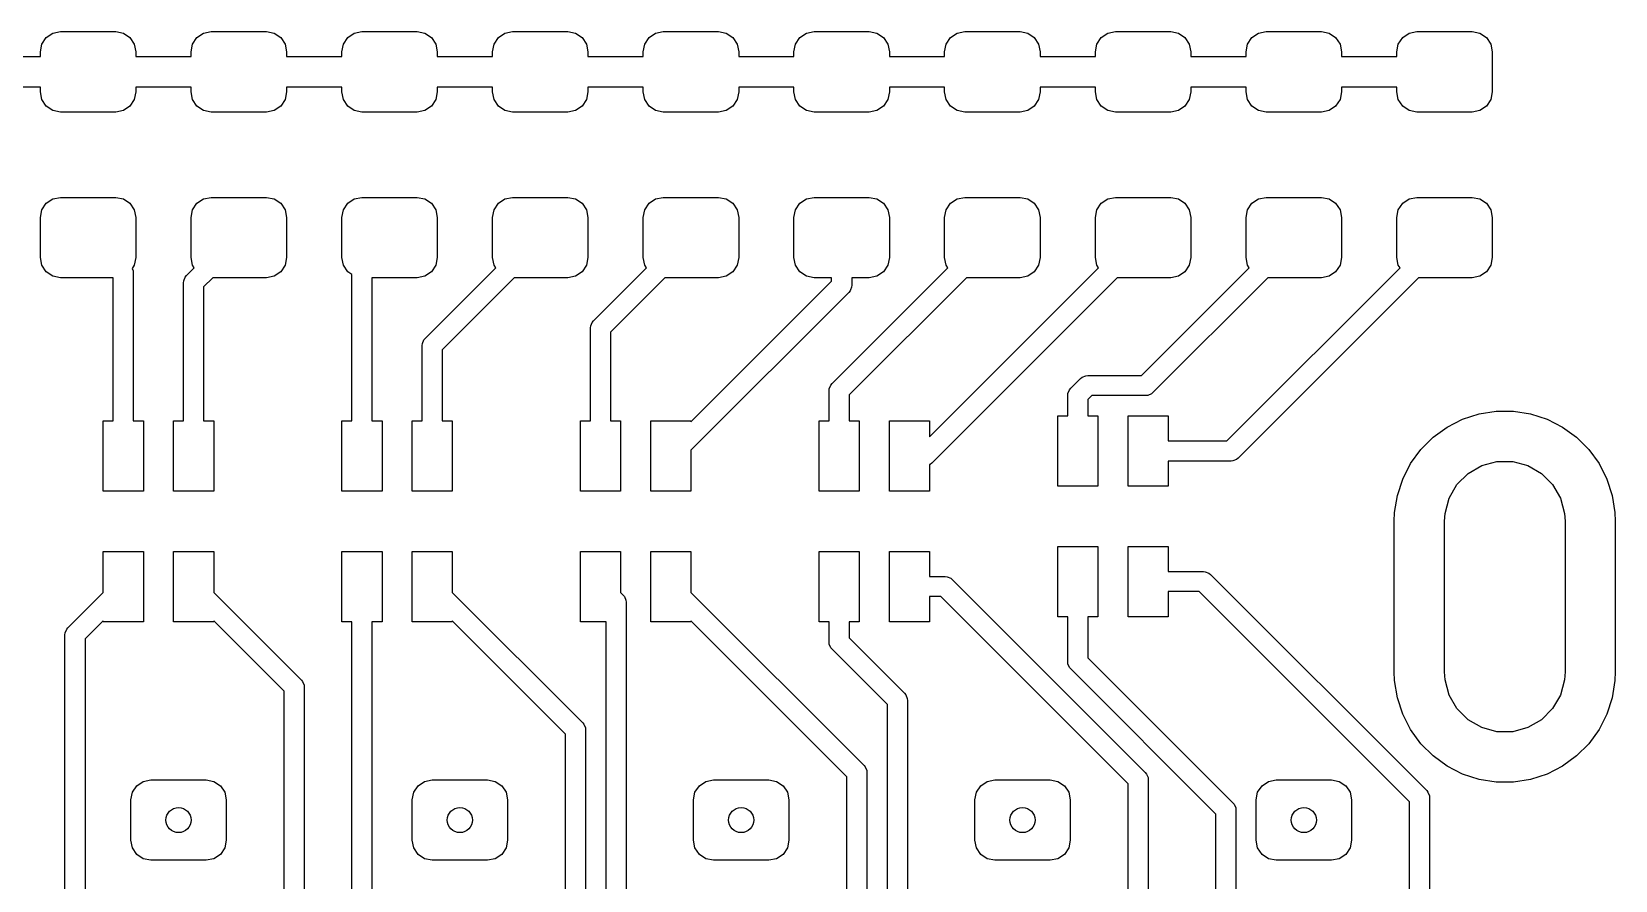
# Model space of a CAD drawing. Extents: x 0.05 to 3.89, y 0.04 to 4.21.
# Drawn here: x 1.915 to 2.535, y 0.44 to 0.773 of the extents above; entities that cross this region are included whole.
import ezdxf

# ---------------------------------------------------------------- set-up
doc = ezdxf.new("R2010")
doc.units = 0
doc.header["$MEASUREMENT"] = 0
doc.layers.add('BLACK', color=7, linetype='CONTINUOUS')

msp = doc.modelspace()

# ---------------------------------------------------------------- linework, layer by layer
at = {"layer": 'BLACK', "linetype": 'CONTINUOUS'}
for p, q in [((1.91891, 0.76778), (1.92061, 0.77033)), ((1.92061, 0.77033), (1.92317, 0.77204)), ((1.92317, 0.77204), (1.92618, 0.77264)), ((1.92618, 0.77264), (1.94783, 0.77264)), ((1.94783, 0.77264), (1.95085, 0.77204)), ((1.95085, 0.77204), (1.9534, 0.77033)), ((1.9534, 0.77033), (1.95511, 0.76778)), ((1.97796, 0.76778), (1.97967, 0.77033)), ((1.97967, 0.77033), (1.98222, 0.77204)), ((1.98222, 0.77204), (1.98524, 0.77264)), ((1.98524, 0.77264), (2.00689, 0.77264)), ((2.00689, 0.77264), (2.0099, 0.77204)), ((2.0099, 0.77204), (2.01246, 0.77033)), ((2.01246, 0.77033), (2.01416, 0.76778)), ((2.03702, 0.76778), (2.03872, 0.77033)), ((2.03872, 0.77033), (2.04128, 0.77204)), ((2.04128, 0.77204), (2.04429, 0.77264)), ((2.04429, 0.77264), (2.06594, 0.77264)), ((2.06594, 0.77264), (2.06896, 0.77204)), ((2.06896, 0.77204), (2.07151, 0.77033)), ((2.07151, 0.77033), (2.07322, 0.76778)), ((2.09607, 0.76778), (2.09778, 0.77033)), ((2.09778, 0.77033), (2.10033, 0.77204)), ((2.10033, 0.77204), (2.10335, 0.77264)), ((2.10335, 0.77264), (2.125, 0.77264)), ((2.125, 0.77264), (2.12801, 0.77204)), ((2.12801, 0.77204), (2.13057, 0.77033)), ((2.13057, 0.77033), (2.13227, 0.76778)), ((2.15513, 0.76778), (2.15683, 0.77033)), ((2.15683, 0.77033), (2.15939, 0.77204)), ((2.15939, 0.77204), (2.1624, 0.77264)), ((2.1624, 0.77264), (2.18406, 0.77264)), ((2.18406, 0.77264), (2.18707, 0.77204)), ((2.18707, 0.77204), (2.18962, 0.77033)), ((2.18962, 0.77033), (2.19133, 0.76778)), ((2.21418, 0.76778), (2.21589, 0.77033)), ((2.21589, 0.77033), (2.21844, 0.77204)), ((2.21844, 0.77204), (2.22146, 0.77264)), ((2.22146, 0.77264), (2.24311, 0.77264)), ((2.24311, 0.77264), (2.24612, 0.77204)), ((2.24612, 0.77204), (2.24868, 0.77033)), ((2.24868, 0.77033), (2.25038, 0.76778)), ((2.27324, 0.76778), (2.27494, 0.77033)), ((2.27494, 0.77033), (2.2775, 0.77204)), ((2.2775, 0.77204), (2.28051, 0.77264)), ((2.28051, 0.77264), (2.30217, 0.77264)), ((2.30217, 0.77264), (2.30518, 0.77204)), ((2.30518, 0.77204), (2.30773, 0.77033)), ((2.30773, 0.77033), (2.30944, 0.76778)), ((2.33229, 0.76778), (2.334, 0.77033)), ((2.334, 0.77033), (2.33655, 0.77204)), ((2.33655, 0.77204), (2.33957, 0.77264)), ((2.33957, 0.77264), (2.36122, 0.77264)), ((2.36122, 0.77264), (2.36423, 0.77204)), ((2.36423, 0.77204), (2.36679, 0.77033)), ((2.36679, 0.77033), (2.3685, 0.76778)), ((2.39135, 0.76778), (2.39305, 0.77033)), ((2.39305, 0.77033), (2.39561, 0.77204)), ((2.39561, 0.77204), (2.39862, 0.77264)), ((2.39862, 0.77264), (2.42028, 0.77264)), ((2.42028, 0.77264), (2.42329, 0.77204)), ((2.42329, 0.77204), (2.42584, 0.77033)), ((2.42584, 0.77033), (2.42755, 0.76778)), ((2.4504, 0.76778), (2.45211, 0.77033)), ((2.45211, 0.77033), (2.45466, 0.77204)), ((2.45466, 0.77204), (2.45768, 0.77264)), ((2.45768, 0.77264), (2.47933, 0.77264)), ((2.47933, 0.77264), (2.48234, 0.77204)), ((2.48234, 0.77204), (2.4849, 0.77033)), ((2.4849, 0.77033), (2.48661, 0.76778)), ((1.91831, 0.76476), (1.91891, 0.76778)), ((1.91831, 0.76289), (1.91831, 0.76476)), ((1.95511, 0.76778), (1.95571, 0.76476)), ((1.95571, 0.76476), (1.95571, 0.76289)), ((1.97736, 0.76476), (1.97796, 0.76778)), ((1.97736, 0.76289), (1.97736, 0.76476)), ((2.01416, 0.76778), (2.01476, 0.76476)), ((2.01476, 0.76476), (2.01476, 0.76289)), ((2.03642, 0.76476), (2.03702, 0.76778)), ((2.03642, 0.76289), (2.03642, 0.76476)), ((2.07322, 0.76778), (2.07382, 0.76476)), ((2.07382, 0.76476), (2.07382, 0.76289)), ((2.09547, 0.76476), (2.09607, 0.76778)), ((2.09547, 0.76289), (2.09547, 0.76476)), ((2.13227, 0.76778), (2.13287, 0.76476)), ((2.13287, 0.76476), (2.13287, 0.76289)), ((2.15453, 0.76476), (2.15513, 0.76778)), ((2.15453, 0.76289), (2.15453, 0.76476)), ((2.19133, 0.76778), (2.19193, 0.76476)), ((2.19193, 0.76476), (2.19193, 0.76289)), ((2.21358, 0.76476), (2.21418, 0.76778)), ((2.21358, 0.76289), (2.21358, 0.76476)), ((2.25038, 0.76778), (2.25098, 0.76476)), ((2.25098, 0.76476), (2.25098, 0.76289)), ((2.27264, 0.76476), (2.27324, 0.76778)), ((2.27264, 0.76289), (2.27264, 0.76476)), ((2.30944, 0.76778), (2.31004, 0.76476)), ((2.31004, 0.76476), (2.31004, 0.76289)), ((2.33169, 0.76476), (2.33229, 0.76778)), ((2.33169, 0.76289), (2.33169, 0.76476)), ((2.3685, 0.76778), (2.36909, 0.76476)), ((2.36909, 0.76476), (2.36909, 0.76289)), ((2.39075, 0.76476), (2.39135, 0.76778)), ((2.39075, 0.76289), (2.39075, 0.76476)), ((2.42755, 0.76778), (2.42815, 0.76476)), ((2.42815, 0.76476), (2.42815, 0.76289)), ((2.4498, 0.76476), (2.4504, 0.76778)), ((2.4498, 0.76289), (2.4498, 0.76476)), ((2.48661, 0.76778), (2.4872, 0.76476)), ((2.4872, 0.76476), (2.4872, 0.74902)), ((1.89665, 0.76289), (1.91831, 0.76289)), ((1.95571, 0.76289), (1.97736, 0.76289)), ((2.01476, 0.76289), (2.03642, 0.76289)), ((2.07382, 0.76289), (2.09547, 0.76289)), ((2.13287, 0.76289), (2.15453, 0.76289)), ((2.19193, 0.76289), (2.21358, 0.76289)), ((2.25098, 0.76289), (2.27264, 0.76289)), ((2.31004, 0.76289), (2.33169, 0.76289)), ((2.36909, 0.76289), (2.39075, 0.76289)), ((2.42815, 0.76289), (2.4498, 0.76289)), ((1.91831, 0.75089), (1.89665, 0.75089)), ((1.91831, 0.74902), (1.91831, 0.75089)), ((1.97736, 0.75089), (1.95571, 0.75089)), ((1.95571, 0.75089), (1.95571, 0.74902)), ((1.97736, 0.74902), (1.97736, 0.75089)), ((2.03642, 0.75089), (2.01476, 0.75089)), ((2.01476, 0.75089), (2.01476, 0.74902)), ((2.03642, 0.74902), (2.03642, 0.75089)), ((2.09547, 0.75089), (2.07382, 0.75089)), ((2.07382, 0.75089), (2.07382, 0.74902)), ((2.09547, 0.74902), (2.09547, 0.75089)), ((2.15453, 0.75089), (2.13287, 0.75089)), ((2.13287, 0.75089), (2.13287, 0.74902)), ((2.15453, 0.74902), (2.15453, 0.75089)), ((2.21358, 0.75089), (2.19193, 0.75089)), ((2.19193, 0.75089), (2.19193, 0.74902)), ((2.21358, 0.74902), (2.21358, 0.75089)), ((2.27264, 0.75089), (2.25098, 0.75089)), ((2.25098, 0.75089), (2.25098, 0.74902)), ((2.27264, 0.74902), (2.27264, 0.75089)), ((2.33169, 0.75089), (2.31004, 0.75089)), ((2.31004, 0.75089), (2.31004, 0.74902)), ((2.33169, 0.74902), (2.33169, 0.75089)), ((2.39075, 0.75089), (2.36909, 0.75089)), ((2.36909, 0.75089), (2.36909, 0.74902)), ((2.39075, 0.74902), (2.39075, 0.75089)), ((2.4498, 0.75089), (2.42815, 0.75089)), ((2.42815, 0.75089), (2.42815, 0.74902)), ((2.4498, 0.74902), (2.4498, 0.75089)), ((1.91891, 0.746), (1.91831, 0.74902)), ((1.92061, 0.74345), (1.91891, 0.746)), ((1.95511, 0.746), (1.9534, 0.74345)), ((1.95571, 0.74902), (1.95511, 0.746)), ((1.97796, 0.746), (1.97736, 0.74902)), ((1.97967, 0.74345), (1.97796, 0.746)), ((2.01416, 0.746), (2.01246, 0.74345)), ((2.01476, 0.74902), (2.01416, 0.746)), ((2.03702, 0.746), (2.03642, 0.74902)), ((2.03872, 0.74345), (2.03702, 0.746)), ((2.07322, 0.746), (2.07151, 0.74345)), ((2.07382, 0.74902), (2.07322, 0.746)), ((2.09607, 0.746), (2.09547, 0.74902)), ((2.09778, 0.74345), (2.09607, 0.746)), ((2.13227, 0.746), (2.13057, 0.74345)), ((2.13287, 0.74902), (2.13227, 0.746)), ((2.15513, 0.746), (2.15453, 0.74902)), ((2.15683, 0.74345), (2.15513, 0.746)), ((2.19133, 0.746), (2.18962, 0.74345)), ((2.19193, 0.74902), (2.19133, 0.746)), ((2.21418, 0.746), (2.21358, 0.74902)), ((2.21589, 0.74345), (2.21418, 0.746)), ((2.25038, 0.746), (2.24868, 0.74345)), ((2.25098, 0.74902), (2.25038, 0.746)), ((2.27324, 0.746), (2.27264, 0.74902)), ((2.27494, 0.74345), (2.27324, 0.746)), ((2.30944, 0.746), (2.30773, 0.74345)), ((2.31004, 0.74902), (2.30944, 0.746)), ((2.33229, 0.746), (2.33169, 0.74902)), ((2.334, 0.74345), (2.33229, 0.746)), ((2.3685, 0.746), (2.36679, 0.74345)), ((2.36909, 0.74902), (2.3685, 0.746)), ((2.39135, 0.746), (2.39075, 0.74902)), ((2.39305, 0.74345), (2.39135, 0.746)), ((2.42755, 0.746), (2.42584, 0.74345)), ((2.42815, 0.74902), (2.42755, 0.746)), ((2.4504, 0.746), (2.4498, 0.74902)), ((2.45211, 0.74345), (2.4504, 0.746)), ((2.48661, 0.746), (2.4849, 0.74345)), ((2.4872, 0.74902), (2.48661, 0.746)), ((1.92317, 0.74174), (1.92061, 0.74345)), ((1.92618, 0.74114), (1.92317, 0.74174)), ((1.94783, 0.74114), (1.92618, 0.74114)), ((1.95085, 0.74174), (1.94783, 0.74114)), ((1.9534, 0.74345), (1.95085, 0.74174)), ((1.98222, 0.74174), (1.97967, 0.74345)), ((1.98524, 0.74114), (1.98222, 0.74174)), ((2.00689, 0.74114), (1.98524, 0.74114)), ((2.0099, 0.74174), (2.00689, 0.74114)), ((2.01246, 0.74345), (2.0099, 0.74174)), ((2.04128, 0.74174), (2.03872, 0.74345)), ((2.04429, 0.74114), (2.04128, 0.74174)), ((2.06594, 0.74114), (2.04429, 0.74114)), ((2.06896, 0.74174), (2.06594, 0.74114)), ((2.07151, 0.74345), (2.06896, 0.74174)), ((2.10033, 0.74174), (2.09778, 0.74345)), ((2.10335, 0.74114), (2.10033, 0.74174)), ((2.125, 0.74114), (2.10335, 0.74114)), ((2.12801, 0.74174), (2.125, 0.74114)), ((2.13057, 0.74345), (2.12801, 0.74174)), ((2.15939, 0.74174), (2.15683, 0.74345)), ((2.1624, 0.74114), (2.15939, 0.74174)), ((2.18406, 0.74114), (2.1624, 0.74114)), ((2.18707, 0.74174), (2.18406, 0.74114)), ((2.18962, 0.74345), (2.18707, 0.74174)), ((2.21844, 0.74174), (2.21589, 0.74345)), ((2.22146, 0.74114), (2.21844, 0.74174)), ((2.24311, 0.74114), (2.22146, 0.74114)), ((2.24612, 0.74174), (2.24311, 0.74114)), ((2.24868, 0.74345), (2.24612, 0.74174)), ((2.2775, 0.74174), (2.27494, 0.74345)), ((2.28051, 0.74114), (2.2775, 0.74174)), ((2.30217, 0.74114), (2.28051, 0.74114)), ((2.30518, 0.74174), (2.30217, 0.74114)), ((2.30773, 0.74345), (2.30518, 0.74174)), ((2.33655, 0.74174), (2.334, 0.74345)), ((2.33957, 0.74114), (2.33655, 0.74174)), ((2.36122, 0.74114), (2.33957, 0.74114)), ((2.36423, 0.74174), (2.36122, 0.74114)), ((2.36679, 0.74345), (2.36423, 0.74174)), ((2.39561, 0.74174), (2.39305, 0.74345)), ((2.39862, 0.74114), (2.39561, 0.74174)), ((2.42028, 0.74114), (2.39862, 0.74114)), ((2.42329, 0.74174), (2.42028, 0.74114)), ((2.42584, 0.74345), (2.42329, 0.74174)), ((2.45466, 0.74174), (2.45211, 0.74345)), ((2.45768, 0.74114), (2.45466, 0.74174)), ((2.47933, 0.74114), (2.45768, 0.74114)), ((2.48234, 0.74174), (2.47933, 0.74114)), ((2.4849, 0.74345), (2.48234, 0.74174)), ((1.92317, 0.70708), (1.92618, 0.70768)), ((1.92618, 0.70768), (1.94783, 0.70768)), ((1.94783, 0.70768), (1.95085, 0.70708)), ((1.98222, 0.70708), (1.98524, 0.70768)), ((1.98524, 0.70768), (2.00689, 0.70768)), ((2.00689, 0.70768), (2.0099, 0.70708)), ((2.04128, 0.70708), (2.04429, 0.70768)), ((2.04429, 0.70768), (2.06594, 0.70768)), ((2.06594, 0.70768), (2.06896, 0.70708)), ((2.10033, 0.70708), (2.10335, 0.70768)), ((2.10335, 0.70768), (2.125, 0.70768)), ((2.125, 0.70768), (2.12801, 0.70708)), ((2.15939, 0.70708), (2.1624, 0.70768)), ((2.1624, 0.70768), (2.18406, 0.70768)), ((2.18406, 0.70768), (2.18707, 0.70708)), ((2.21844, 0.70708), (2.22146, 0.70768)), ((2.22146, 0.70768), (2.24311, 0.70768)), ((2.24311, 0.70768), (2.24612, 0.70708)), ((2.2775, 0.70708), (2.28051, 0.70768)), ((2.28051, 0.70768), (2.30217, 0.70768)), ((2.30217, 0.70768), (2.30518, 0.70708)), ((2.33655, 0.70708), (2.33957, 0.70768)), ((2.33957, 0.70768), (2.36122, 0.70768)), ((2.36122, 0.70768), (2.36423, 0.70708)), ((2.39561, 0.70708), (2.39862, 0.70768)), ((2.39862, 0.70768), (2.42028, 0.70768)), ((2.42028, 0.70768), (2.42329, 0.70708)), ((2.45466, 0.70708), (2.45768, 0.70768)), ((2.45768, 0.70768), (2.47933, 0.70768)), ((2.47933, 0.70768), (2.48234, 0.70708)), ((1.91831, 0.6998), (1.91891, 0.70282)), ((1.91891, 0.70282), (1.92061, 0.70537)), ((1.92061, 0.70537), (1.92317, 0.70708)), ((1.95085, 0.70708), (1.9534, 0.70537)), ((1.9534, 0.70537), (1.95511, 0.70282)), ((1.95511, 0.70282), (1.95571, 0.6998)), ((1.97736, 0.6998), (1.97796, 0.70282)), ((1.97796, 0.70282), (1.97967, 0.70537)), ((1.97967, 0.70537), (1.98222, 0.70708)), ((2.0099, 0.70708), (2.01246, 0.70537)), ((2.01246, 0.70537), (2.01416, 0.70282)), ((2.01416, 0.70282), (2.01476, 0.6998)), ((2.03642, 0.6998), (2.03702, 0.70282)), ((2.03702, 0.70282), (2.03872, 0.70537)), ((2.03872, 0.70537), (2.04128, 0.70708)), ((2.06896, 0.70708), (2.07151, 0.70537)), ((2.07151, 0.70537), (2.07322, 0.70282)), ((2.07322, 0.70282), (2.07382, 0.6998)), ((2.09547, 0.6998), (2.09607, 0.70282)), ((2.09607, 0.70282), (2.09778, 0.70537)), ((2.09778, 0.70537), (2.10033, 0.70708)), ((2.12801, 0.70708), (2.13057, 0.70537)), ((2.13057, 0.70537), (2.13227, 0.70282)), ((2.13227, 0.70282), (2.13287, 0.6998)), ((2.15453, 0.6998), (2.15513, 0.70282)), ((2.15513, 0.70282), (2.15683, 0.70537)), ((2.15683, 0.70537), (2.15939, 0.70708)), ((2.18707, 0.70708), (2.18962, 0.70537)), ((2.18962, 0.70537), (2.19133, 0.70282)), ((2.19133, 0.70282), (2.19193, 0.6998)), ((2.21358, 0.6998), (2.21418, 0.70282)), ((2.21418, 0.70282), (2.21589, 0.70537)), ((2.21589, 0.70537), (2.21844, 0.70708)), ((2.24612, 0.70708), (2.24868, 0.70537)), ((2.24868, 0.70537), (2.25038, 0.70282)), ((2.25038, 0.70282), (2.25098, 0.6998)), ((2.27264, 0.6998), (2.27324, 0.70282)), ((2.27324, 0.70282), (2.27494, 0.70537)), ((2.27494, 0.70537), (2.2775, 0.70708)), ((2.30518, 0.70708), (2.30773, 0.70537)), ((2.30773, 0.70537), (2.30944, 0.70282)), ((2.30944, 0.70282), (2.31004, 0.6998)), ((2.33169, 0.6998), (2.33229, 0.70282)), ((2.33229, 0.70282), (2.334, 0.70537)), ((2.334, 0.70537), (2.33655, 0.70708)), ((2.36423, 0.70708), (2.36679, 0.70537)), ((2.36679, 0.70537), (2.3685, 0.70282)), ((2.3685, 0.70282), (2.36909, 0.6998)), ((2.39075, 0.6998), (2.39135, 0.70282)), ((2.39135, 0.70282), (2.39305, 0.70537)), ((2.39305, 0.70537), (2.39561, 0.70708)), ((2.42329, 0.70708), (2.42584, 0.70537)), ((2.42584, 0.70537), (2.42755, 0.70282)), ((2.42755, 0.70282), (2.42815, 0.6998)), ((2.4498, 0.6998), (2.4504, 0.70282)), ((2.4504, 0.70282), (2.45211, 0.70537)), ((2.45211, 0.70537), (2.45466, 0.70708)), ((2.48234, 0.70708), (2.4849, 0.70537)), ((2.4849, 0.70537), (2.48661, 0.70282)), ((2.48661, 0.70282), (2.4872, 0.6998)), ((1.91831, 0.68406), (1.91831, 0.6998)), ((1.95571, 0.6998), (1.95571, 0.68406)), ((1.97736, 0.68406), (1.97736, 0.6998)), ((2.01476, 0.6998), (2.01476, 0.68406)), ((2.03642, 0.68406), (2.03642, 0.6998)), ((2.07382, 0.6998), (2.07382, 0.68406)), ((2.09547, 0.68406), (2.09547, 0.6998)), ((2.13287, 0.6998), (2.13287, 0.68406)), ((2.15453, 0.68406), (2.15453, 0.6998)), ((2.19193, 0.6998), (2.19193, 0.68406)), ((2.21358, 0.68406), (2.21358, 0.6998)), ((2.25098, 0.6998), (2.25098, 0.68406)), ((2.27264, 0.68406), (2.27264, 0.6998)), ((2.31004, 0.6998), (2.31004, 0.68406)), ((2.33169, 0.68406), (2.33169, 0.6998)), ((2.36909, 0.6998), (2.36909, 0.68406)), ((2.39075, 0.68406), (2.39075, 0.6998)), ((2.42815, 0.6998), (2.42815, 0.68406)), ((2.4498, 0.68406), (2.4498, 0.6998)), ((2.4872, 0.6998), (2.4872, 0.68406)), ((1.91891, 0.68104), (1.91831, 0.68406)), ((1.95571, 0.68406), (1.95511, 0.68104)), ((1.97796, 0.68104), (1.97736, 0.68406)), ((2.01476, 0.68406), (2.01416, 0.68104)), ((2.03702, 0.68104), (2.03642, 0.68406)), ((2.07382, 0.68406), (2.07322, 0.68104)), ((2.09607, 0.68104), (2.09547, 0.68406)), ((2.13287, 0.68406), (2.13227, 0.68104)), ((2.15513, 0.68104), (2.15453, 0.68406)), ((2.19193, 0.68406), (2.19133, 0.68104)), ((2.21418, 0.68104), (2.21358, 0.68406)), ((2.25098, 0.68406), (2.25038, 0.68104)), ((2.27324, 0.68104), (2.27264, 0.68406)), ((2.31004, 0.68406), (2.30944, 0.68104)), ((2.33229, 0.68104), (2.33169, 0.68406)), ((2.36909, 0.68406), (2.3685, 0.68104)), ((2.39135, 0.68104), (2.39075, 0.68406)), ((2.42815, 0.68406), (2.42755, 0.68104)), ((2.4504, 0.68104), (2.4498, 0.68406)), ((2.4872, 0.68406), (2.48661, 0.68104)), ((1.92061, 0.67849), (1.91891, 0.68104)), ((1.92317, 0.67678), (1.92061, 0.67849)), ((1.92618, 0.67618), (1.92317, 0.67678)), ((1.95511, 0.68104), (1.95428, 0.6798)), ((1.95428, 0.6798), (1.95465, 0.67892)), ((1.95465, 0.67892), (1.95472, 0.67815)), ((1.95472, 0.67815), (1.95472, 0.62008)), ((1.97449, 0.67498), (1.97507, 0.6764)), ((1.97507, 0.6764), (1.97556, 0.677)), ((1.97556, 0.677), (1.97862, 0.68005)), ((1.97862, 0.68005), (1.97796, 0.68104)), ((2.0099, 0.67678), (2.00689, 0.67618)), ((2.01246, 0.67849), (2.0099, 0.67678)), ((2.01416, 0.68104), (2.01246, 0.67849)), ((2.03872, 0.67849), (2.03702, 0.68104)), ((2.04035, 0.6774), (2.03872, 0.67849)), ((2.04035, 0.62008), (2.04035, 0.6774)), ((2.06896, 0.67678), (2.06594, 0.67618)), ((2.07151, 0.67849), (2.06896, 0.67678)), ((2.06907, 0.65239), (2.09673, 0.68005)), ((2.07322, 0.68104), (2.07151, 0.67849)), ((2.09673, 0.68005), (2.09607, 0.68104)), ((2.12801, 0.67678), (2.125, 0.67618)), ((2.13057, 0.67849), (2.12801, 0.67678)), ((2.13227, 0.68104), (2.13057, 0.67849)), ((2.13501, 0.65928), (2.15579, 0.68005)), ((2.15579, 0.68005), (2.15513, 0.68104)), ((2.18707, 0.67678), (2.18406, 0.67618)), ((2.18962, 0.67849), (2.18707, 0.67678)), ((2.19133, 0.68104), (2.18962, 0.67849)), ((2.21589, 0.67849), (2.21418, 0.68104)), ((2.21844, 0.67678), (2.21589, 0.67849)), ((2.22146, 0.67618), (2.21844, 0.67678)), ((2.22852, 0.63467), (2.2739, 0.68005)), ((2.24612, 0.67678), (2.24311, 0.67618)), ((2.24868, 0.67849), (2.24612, 0.67678)), ((2.25038, 0.68104), (2.24868, 0.67849)), ((2.26673, 0.61384), (2.33295, 0.68005)), ((2.2739, 0.68005), (2.27324, 0.68104)), ((2.30518, 0.67678), (2.30217, 0.67618)), ((2.30773, 0.67849), (2.30518, 0.67678)), ((2.30944, 0.68104), (2.30773, 0.67849)), ((2.33295, 0.68005), (2.33229, 0.68104)), ((2.34981, 0.63786), (2.39201, 0.68005)), ((2.36423, 0.67678), (2.36122, 0.67618)), ((2.36679, 0.67849), (2.36423, 0.67678)), ((2.3685, 0.68104), (2.36679, 0.67849)), ((2.38321, 0.6122), (2.45106, 0.68005)), ((2.39201, 0.68005), (2.39135, 0.68104)), ((2.42329, 0.67678), (2.42028, 0.67618)), ((2.42584, 0.67849), (2.42329, 0.67678)), ((2.42755, 0.68104), (2.42584, 0.67849)), ((2.45106, 0.68005), (2.4504, 0.68104)), ((2.48234, 0.67678), (2.47933, 0.67618)), ((2.4849, 0.67849), (2.48234, 0.67678)), ((2.48661, 0.68104), (2.4849, 0.67849)), ((1.94685, 0.67618), (1.92618, 0.67618)), ((1.94685, 0.62008), (1.94685, 0.67618)), ((1.97441, 0.67421), (1.97449, 0.67498)), ((1.97441, 0.62008), (1.97441, 0.67421)), ((1.98588, 0.67618), (1.98228, 0.67258)), ((1.98228, 0.67258), (1.98228, 0.62008)), ((2.00689, 0.67618), (1.98588, 0.67618)), ((2.06594, 0.67618), (2.04823, 0.67618)), ((2.04823, 0.67618), (2.04823, 0.62008)), ((2.10399, 0.67618), (2.07579, 0.64798)), ((2.125, 0.67618), (2.10399, 0.67618)), ((2.16305, 0.67618), (2.14173, 0.65487)), ((2.18406, 0.67618), (2.16305, 0.67618)), ((2.17323, 0.61974), (2.22835, 0.67486)), ((2.23507, 0.67044), (2.17323, 0.60861)), ((2.22835, 0.67618), (2.22146, 0.67618)), ((2.22835, 0.67486), (2.22835, 0.67618)), ((2.23556, 0.67104), (2.23507, 0.67044)), ((2.28116, 0.67618), (2.23524, 0.63026)), ((2.23574, 0.67149), (2.23556, 0.67104)), ((2.23614, 0.67246), (2.23574, 0.67149)), ((2.23622, 0.67323), (2.23614, 0.67246)), ((2.24311, 0.67618), (2.23622, 0.67618)), ((2.23622, 0.67618), (2.23622, 0.67323)), ((2.34021, 0.67618), (2.26755, 0.60352)), ((2.30217, 0.67618), (2.28116, 0.67618)), ((2.36122, 0.67618), (2.34021, 0.67618)), ((2.39927, 0.67618), (2.35422, 0.63114)), ((2.45832, 0.67618), (2.38763, 0.60548)), ((2.42028, 0.67618), (2.39927, 0.67618)), ((2.47933, 0.67618), (2.45832, 0.67618)), ((2.13393, 0.65726), (2.13452, 0.65868)), ((2.13452, 0.65868), (2.13501, 0.65928)), ((2.06799, 0.65037), (2.06858, 0.65179)), ((2.06858, 0.65179), (2.06907, 0.65239)), ((2.13386, 0.6565), (2.13393, 0.65726)), ((2.13386, 0.62008), (2.13386, 0.6565)), ((2.14173, 0.65487), (2.14173, 0.62008)), ((2.06791, 0.64961), (2.06799, 0.65037)), ((2.06791, 0.62008), (2.06791, 0.64961)), ((2.07579, 0.64798), (2.07579, 0.62008)), ((2.22744, 0.63266), (2.22803, 0.63408)), ((2.22803, 0.63408), (2.22852, 0.63467)), ((2.32202, 0.63283), (2.32589, 0.63671)), ((2.32589, 0.63671), (2.32649, 0.63719)), ((2.32649, 0.63719), (2.32791, 0.63778)), ((2.32791, 0.63778), (2.32868, 0.63786)), ((2.32868, 0.63786), (2.34981, 0.63786)), ((2.22736, 0.63189), (2.22744, 0.63266)), ((2.22736, 0.62008), (2.22736, 0.63189)), ((2.23524, 0.63026), (2.23524, 0.62008)), ((2.32087, 0.63005), (2.32094, 0.63082)), ((2.32087, 0.62205), (2.32087, 0.63005)), ((2.32094, 0.63082), (2.32153, 0.63223)), ((2.32153, 0.63223), (2.32202, 0.63283)), ((2.33031, 0.62998), (2.32874, 0.62842)), ((2.32874, 0.62842), (2.32874, 0.62205)), ((2.35144, 0.62998), (2.33031, 0.62998)), ((2.35221, 0.63006), (2.35144, 0.62998)), ((2.35363, 0.63065), (2.35221, 0.63006)), ((2.35422, 0.63114), (2.35363, 0.63065)), ((2.31693, 0.59449), (2.31693, 0.62205)), ((2.31693, 0.62205), (2.32087, 0.62205)), ((2.32874, 0.62205), (2.33268, 0.62205)), ((2.33268, 0.62205), (2.33268, 0.59449)), ((2.34449, 0.59449), (2.34449, 0.62205)), ((2.34449, 0.62205), (2.36024, 0.62205)), ((2.36024, 0.62205), (2.36024, 0.6122)), ((2.4695, 0.61763), (2.47555, 0.62072)), ((2.47555, 0.62072), (2.48202, 0.62282)), ((2.48202, 0.62282), (2.48873, 0.62388)), ((2.48873, 0.62388), (2.49552, 0.62388)), ((2.49552, 0.62388), (2.50224, 0.62282)), ((2.50224, 0.62282), (2.5087, 0.62072)), ((2.5087, 0.62072), (2.51475, 0.61763)), ((1.94291, 0.59252), (1.94291, 0.62008)), ((1.94291, 0.62008), (1.94685, 0.62008)), ((1.95472, 0.62008), (1.95866, 0.62008)), ((1.95866, 0.62008), (1.95866, 0.59252)), ((1.97047, 0.59252), (1.97047, 0.62008)), ((1.97047, 0.62008), (1.97441, 0.62008)), ((1.98228, 0.62008), (1.98622, 0.62008)), ((1.98622, 0.62008), (1.98622, 0.59252)), ((2.03642, 0.59252), (2.03642, 0.62008)), ((2.03642, 0.62008), (2.04035, 0.62008)), ((2.04823, 0.62008), (2.05217, 0.62008)), ((2.05217, 0.62008), (2.05217, 0.59252)), ((2.06398, 0.59252), (2.06398, 0.62008)), ((2.06398, 0.62008), (2.06791, 0.62008)), ((2.07579, 0.62008), (2.07972, 0.62008)), ((2.07972, 0.62008), (2.07972, 0.59252)), ((2.12992, 0.59252), (2.12992, 0.62008)), ((2.12992, 0.62008), (2.13386, 0.62008)), ((2.14173, 0.62008), (2.14567, 0.62008)), ((2.14567, 0.62008), (2.14567, 0.59252)), ((2.15748, 0.59252), (2.15748, 0.62008)), ((2.15748, 0.62008), (2.17323, 0.62008)), ((2.17323, 0.62008), (2.17323, 0.61974)), ((2.22343, 0.59252), (2.22343, 0.62008)), ((2.22343, 0.62008), (2.22736, 0.62008)), ((2.23524, 0.62008), (2.23917, 0.62008)), ((2.23917, 0.62008), (2.23917, 0.59252)), ((2.25098, 0.59252), (2.25098, 0.62008)), ((2.25098, 0.62008), (2.26673, 0.62008)), ((2.26673, 0.62008), (2.26673, 0.61384)), ((2.464, 0.61364), (2.4695, 0.61763)), ((2.51475, 0.61763), (2.52025, 0.61364)), ((2.17323, 0.60861), (2.17323, 0.59252)), ((2.36024, 0.6122), (2.38321, 0.6122)), ((2.4552, 0.60334), (2.45919, 0.60883)), ((2.45919, 0.60883), (2.464, 0.61364)), ((2.52025, 0.61364), (2.52506, 0.60883)), ((2.52506, 0.60883), (2.52905, 0.60334)), ((2.26695, 0.60303), (2.26673, 0.60294)), ((2.26673, 0.60294), (2.26673, 0.59252)), ((2.26755, 0.60352), (2.26695, 0.60303)), ((2.38484, 0.60433), (2.36024, 0.60433)), ((2.36024, 0.60433), (2.36024, 0.59449)), ((2.38561, 0.60441), (2.38484, 0.60433)), ((2.38703, 0.60499), (2.38561, 0.60441)), ((2.38763, 0.60548), (2.38703, 0.60499)), ((2.45212, 0.59728), (2.4552, 0.60334)), ((2.47775, 0.59945), (2.48309, 0.60253)), ((2.48309, 0.60253), (2.48904, 0.60413)), ((2.48904, 0.60413), (2.49521, 0.60413)), ((2.49521, 0.60413), (2.50117, 0.60253)), ((2.50117, 0.60253), (2.50651, 0.59945)), ((2.52905, 0.60334), (2.53214, 0.59728)), ((2.45002, 0.59082), (2.45212, 0.59728)), ((2.47339, 0.59509), (2.47775, 0.59945)), ((2.50651, 0.59945), (2.51087, 0.59509)), ((2.53214, 0.59728), (2.53424, 0.59082)), ((1.95866, 0.59252), (1.94291, 0.59252)), ((1.98622, 0.59252), (1.97047, 0.59252)), ((2.05217, 0.59252), (2.03642, 0.59252)), ((2.07972, 0.59252), (2.06398, 0.59252)), ((2.14567, 0.59252), (2.12992, 0.59252)), ((2.17323, 0.59252), (2.15748, 0.59252)), ((2.23917, 0.59252), (2.22343, 0.59252)), ((2.26673, 0.59252), (2.25098, 0.59252)), ((2.33268, 0.59449), (2.31693, 0.59449)), ((2.36024, 0.59449), (2.34449, 0.59449)), ((2.44895, 0.58411), (2.45002, 0.59082)), ((2.46871, 0.58379), (2.4703, 0.58975)), ((2.4703, 0.58975), (2.47339, 0.59509)), ((2.51087, 0.59509), (2.51395, 0.58975)), ((2.51395, 0.58975), (2.51555, 0.58379)), ((2.53424, 0.59082), (2.5353, 0.58411)), ((2.44882, 0.58071), (2.44895, 0.58411)), ((2.4685, 0.58071), (2.46871, 0.58379)), ((2.51555, 0.58379), (2.51575, 0.58071)), ((2.5353, 0.58411), (2.53543, 0.58071)), ((2.44882, 0.52165), (2.44882, 0.58071)), ((2.4685, 0.52165), (2.4685, 0.58071)), ((2.51575, 0.58071), (2.51575, 0.52165)), ((2.53543, 0.58071), (2.53543, 0.52165)), ((1.94291, 0.55281), (1.94291, 0.5689)), ((1.94291, 0.5689), (1.95866, 0.5689)), ((1.95866, 0.5689), (1.95866, 0.54134)), ((1.97047, 0.54134), (1.97047, 0.5689)), ((1.97047, 0.5689), (1.98622, 0.5689)), ((1.98622, 0.5689), (1.98622, 0.55281)), ((2.03642, 0.54134), (2.03642, 0.5689)), ((2.03642, 0.5689), (2.05217, 0.5689)), ((2.05217, 0.5689), (2.05217, 0.54134)), ((2.06398, 0.54134), (2.06398, 0.5689)), ((2.06398, 0.5689), (2.07972, 0.5689)), ((2.07972, 0.5689), (2.07972, 0.55281)), ((2.12992, 0.54134), (2.12992, 0.5689)), ((2.12992, 0.5689), (2.14567, 0.5689)), ((2.14567, 0.5689), (2.14567, 0.55281)), ((2.15748, 0.54134), (2.15748, 0.5689)), ((2.15748, 0.5689), (2.17323, 0.5689)), ((2.17323, 0.5689), (2.17323, 0.55281)), ((2.22343, 0.54134), (2.22343, 0.5689)), ((2.22343, 0.5689), (2.23917, 0.5689)), ((2.23917, 0.5689), (2.23917, 0.54134)), ((2.25098, 0.54134), (2.25098, 0.5689)), ((2.25098, 0.5689), (2.26673, 0.5689)), ((2.26673, 0.5689), (2.26673, 0.55906)), ((2.31693, 0.54331), (2.31693, 0.57087)), ((2.31693, 0.57087), (2.33268, 0.57087)), ((2.33268, 0.57087), (2.33268, 0.54331)), ((2.34449, 0.54331), (2.34449, 0.57087)), ((2.34449, 0.57087), (2.36024, 0.57087)), ((2.36024, 0.57087), (2.36024, 0.56102)), ((2.26673, 0.55906), (2.27283, 0.55906)), ((2.27283, 0.55906), (2.27359, 0.55898)), ((2.27359, 0.55898), (2.27501, 0.55839)), ((2.36024, 0.56102), (2.37402, 0.56102)), ((2.37402, 0.56102), (2.37478, 0.56095)), ((2.37478, 0.56095), (2.3762, 0.56036)), ((2.3762, 0.56036), (2.3768, 0.55987)), ((2.3768, 0.55987), (2.46151, 0.47516)), ((1.92911, 0.539), (1.94291, 0.55281)), ((1.98622, 0.55281), (2.02056, 0.51847)), ((2.07972, 0.55281), (2.1308, 0.50174)), ((2.14567, 0.55281), (2.14667, 0.55181)), ((2.17323, 0.55281), (2.24104, 0.485)), ((2.27501, 0.55839), (2.27561, 0.5579)), ((2.27561, 0.5579), (2.35127, 0.48224)), ((2.37238, 0.55315), (2.36024, 0.55315)), ((2.36024, 0.55315), (2.36024, 0.54331)), ((2.45479, 0.47075), (2.37238, 0.55315)), ((2.14667, 0.55181), (2.14716, 0.55121)), ((2.14716, 0.55121), (2.14716, 0.55121)), ((2.14716, 0.55121), (2.14775, 0.54979)), ((2.14775, 0.54979), (2.14783, 0.54902)), ((2.14783, 0.54902), (2.14783, 0.3538)), ((2.2712, 0.55118), (2.26673, 0.55118)), ((2.26673, 0.55118), (2.26673, 0.54134)), ((2.34455, 0.47783), (2.2712, 0.55118)), ((1.94291, 0.54168), (1.93583, 0.53459)), ((1.94291, 0.54134), (1.94291, 0.54168)), ((1.95866, 0.54134), (1.94291, 0.54134)), ((1.98622, 0.54134), (1.97047, 0.54134)), ((2.01384, 0.51405), (1.98622, 0.54168)), ((1.98622, 0.54168), (1.98622, 0.54134)), ((2.04035, 0.54134), (2.03642, 0.54134)), ((2.04035, 0.34154), (2.04035, 0.54134)), ((2.05217, 0.54134), (2.04823, 0.54134)), ((2.04823, 0.54134), (2.04823, 0.34317)), ((2.07972, 0.54134), (2.06398, 0.54134)), ((2.12408, 0.49732), (2.07972, 0.54168)), ((2.07972, 0.54168), (2.07972, 0.54134)), ((2.13995, 0.54134), (2.12992, 0.54134)), ((2.13995, 0.35217), (2.13995, 0.54134)), ((2.17323, 0.54134), (2.15748, 0.54134)), ((2.23431, 0.48059), (2.17323, 0.54168)), ((2.17323, 0.54168), (2.17323, 0.54134)), ((2.22736, 0.54134), (2.22343, 0.54134)), ((2.22736, 0.53334), (2.22736, 0.54134)), ((2.23917, 0.54134), (2.23524, 0.54134)), ((2.23524, 0.54134), (2.23524, 0.53497)), ((2.26673, 0.54134), (2.25098, 0.54134)), ((2.32087, 0.54331), (2.31693, 0.54331)), ((2.32087, 0.52559), (2.32087, 0.54331)), ((2.33268, 0.54331), (2.32874, 0.54331)), ((2.32874, 0.54331), (2.32874, 0.52722)), ((2.36024, 0.54331), (2.34449, 0.54331)), ((1.92795, 0.53622), (1.92803, 0.53699)), ((1.92795, 0.3437), (1.92795, 0.53622)), ((1.92803, 0.53699), (1.92862, 0.53841)), ((1.92862, 0.53841), (1.92911, 0.539)), ((1.93583, 0.53459), (1.93583, 0.34533)), ((2.23524, 0.53497), (2.25691, 0.5133)), ((2.22744, 0.53257), (2.22736, 0.53334)), ((2.22803, 0.53115), (2.22744, 0.53257)), ((2.22852, 0.53055), (2.22803, 0.53115)), ((2.25019, 0.50888), (2.22852, 0.53055)), ((2.32094, 0.52482), (2.32087, 0.52559)), ((2.32153, 0.5234), (2.32094, 0.52482)), ((2.32202, 0.52281), (2.32153, 0.5234)), ((2.37887, 0.46595), (2.32202, 0.52281)), ((2.32874, 0.52722), (2.38559, 0.47037)), ((2.44895, 0.51826), (2.44882, 0.52165)), ((2.46871, 0.51857), (2.4685, 0.52165)), ((2.51575, 0.52165), (2.51555, 0.51857)), ((2.53543, 0.52165), (2.5353, 0.51826)), ((2.02056, 0.51847), (2.02105, 0.51787)), ((2.02105, 0.51787), (2.02105, 0.51787)), ((2.02105, 0.51787), (2.02164, 0.51645)), ((2.02164, 0.51645), (2.02172, 0.51569)), ((2.02172, 0.51569), (2.02172, 0.27369)), ((2.45002, 0.51154), (2.44895, 0.51826)), ((2.4703, 0.51261), (2.46871, 0.51857)), ((2.51555, 0.51857), (2.51395, 0.51261)), ((2.5353, 0.51826), (2.53424, 0.51154)), ((2.01384, 0.27532), (2.01384, 0.51405)), ((2.25019, 0.35217), (2.25019, 0.50888)), ((2.25691, 0.5133), (2.2574, 0.5127)), ((2.2574, 0.5127), (2.25799, 0.51128)), ((2.25799, 0.51128), (2.25806, 0.51051)), ((2.25806, 0.51051), (2.25806, 0.3538)), ((2.45212, 0.50508), (2.45002, 0.51154)), ((2.47339, 0.50727), (2.4703, 0.51261)), ((2.51395, 0.51261), (2.51087, 0.50727)), ((2.53424, 0.51154), (2.53214, 0.50508)), ((2.4552, 0.49903), (2.45212, 0.50508)), ((2.47775, 0.50291), (2.47339, 0.50727)), ((2.48309, 0.49983), (2.47775, 0.50291)), ((2.50651, 0.50291), (2.50117, 0.49983)), ((2.51087, 0.50727), (2.50651, 0.50291)), ((2.53214, 0.50508), (2.52905, 0.49903)), ((2.12408, 0.27532), (2.12408, 0.49732)), ((2.1308, 0.50174), (2.13129, 0.50114)), ((2.13129, 0.50114), (2.13188, 0.49972)), ((2.13188, 0.49972), (2.13195, 0.49895)), ((2.13195, 0.49895), (2.13195, 0.27369)), ((2.45919, 0.49353), (2.4552, 0.49903)), ((2.48904, 0.49823), (2.48309, 0.49983)), ((2.49521, 0.49823), (2.48904, 0.49823)), ((2.50117, 0.49983), (2.49521, 0.49823)), ((2.52905, 0.49903), (2.52506, 0.49353)), ((2.464, 0.48872), (2.45919, 0.49353)), ((2.52506, 0.49353), (2.52025, 0.48872)), ((2.24104, 0.485), (2.24153, 0.48441)), ((2.24153, 0.48441), (2.24211, 0.48299)), ((2.4695, 0.48473), (2.464, 0.48872)), ((2.47555, 0.48164), (2.4695, 0.48473)), ((2.51475, 0.48473), (2.5087, 0.48164)), ((2.52025, 0.48872), (2.51475, 0.48473)), ((1.95605, 0.47702), (1.9586, 0.47873)), ((1.9586, 0.47873), (1.96161, 0.47933)), ((1.96161, 0.47933), (1.98327, 0.47933)), ((1.98327, 0.47933), (1.98628, 0.47873)), ((1.98628, 0.47873), (1.98884, 0.47702)), ((2.06628, 0.47702), (2.06884, 0.47873)), ((2.06884, 0.47873), (2.07185, 0.47933)), ((2.07185, 0.47933), (2.0935, 0.47933)), ((2.0935, 0.47933), (2.09652, 0.47873)), ((2.09652, 0.47873), (2.09907, 0.47702)), ((2.17652, 0.47702), (2.17907, 0.47873)), ((2.17907, 0.47873), (2.18209, 0.47933)), ((2.18209, 0.47933), (2.20374, 0.47933)), ((2.20374, 0.47933), (2.20675, 0.47873)), ((2.20675, 0.47873), (2.20931, 0.47702)), ((2.23431, 0.27532), (2.23431, 0.48059)), ((2.24211, 0.48299), (2.24219, 0.48222)), ((2.24219, 0.48222), (2.24219, 0.27369)), ((2.28676, 0.47702), (2.28931, 0.47873)), ((2.28931, 0.47873), (2.29232, 0.47933)), ((2.29232, 0.47933), (2.31398, 0.47933)), ((2.31398, 0.47933), (2.31699, 0.47873)), ((2.31699, 0.47873), (2.31954, 0.47702)), ((2.34455, 0.27532), (2.34455, 0.47783)), ((2.35127, 0.48224), (2.35176, 0.48164)), ((2.35176, 0.48164), (2.35235, 0.48022)), ((2.35235, 0.48022), (2.35243, 0.47946)), ((2.35243, 0.47946), (2.35243, 0.27369)), ((2.39699, 0.47702), (2.39955, 0.47873)), ((2.39955, 0.47873), (2.40256, 0.47933)), ((2.40256, 0.47933), (2.42421, 0.47933)), ((2.42421, 0.47933), (2.42723, 0.47873)), ((2.42723, 0.47873), (2.42978, 0.47702)), ((2.48202, 0.47954), (2.47555, 0.48164)), ((2.48873, 0.47848), (2.48202, 0.47954)), ((2.49552, 0.47848), (2.48873, 0.47848)), ((2.50224, 0.47954), (2.49552, 0.47848)), ((2.5087, 0.48164), (2.50224, 0.47954)), ((1.95374, 0.47146), (1.95434, 0.47447)), ((1.95434, 0.47447), (1.95605, 0.47702)), ((1.98884, 0.47702), (1.99054, 0.47447)), ((1.99054, 0.47447), (1.99114, 0.47146)), ((2.06398, 0.47146), (2.06458, 0.47447)), ((2.06458, 0.47447), (2.06628, 0.47702)), ((2.09907, 0.47702), (2.10078, 0.47447)), ((2.10078, 0.47447), (2.10138, 0.47146)), ((2.17421, 0.47146), (2.17481, 0.47447)), ((2.17481, 0.47447), (2.17652, 0.47702)), ((2.20931, 0.47702), (2.21101, 0.47447)), ((2.21101, 0.47447), (2.21161, 0.47146)), ((2.28445, 0.47146), (2.28505, 0.47447)), ((2.28505, 0.47447), (2.28676, 0.47702)), ((2.31954, 0.47702), (2.32125, 0.47447)), ((2.32125, 0.47447), (2.32185, 0.47146)), ((2.39469, 0.47146), (2.39528, 0.47447)), ((2.39528, 0.47447), (2.39699, 0.47702)), ((2.42978, 0.47702), (2.43149, 0.47447)), ((2.43149, 0.47447), (2.43209, 0.47146)), ((2.46151, 0.47516), (2.462, 0.47457)), ((2.462, 0.47457), (2.46259, 0.47315)), ((2.46259, 0.47315), (2.46266, 0.47238)), ((2.46266, 0.47238), (2.46266, 0.27369)), ((1.95374, 0.45571), (1.95374, 0.47146)), ((1.99114, 0.47146), (1.99114, 0.45571)), ((2.06398, 0.45571), (2.06398, 0.47146)), ((2.10138, 0.47146), (2.10138, 0.45571)), ((2.17421, 0.45571), (2.17421, 0.47146)), ((2.21161, 0.47146), (2.21161, 0.45571)), ((2.28445, 0.45571), (2.28445, 0.47146)), ((2.32185, 0.47146), (2.32185, 0.45571)), ((2.37887, 0.33372), (2.37887, 0.46595)), ((2.38559, 0.47037), (2.38608, 0.46977)), ((2.38608, 0.46977), (2.38608, 0.46977)), ((2.38608, 0.46977), (2.38667, 0.46835)), ((2.38667, 0.46835), (2.38675, 0.46758)), ((2.38675, 0.46758), (2.38675, 0.34154)), ((2.39469, 0.45571), (2.39469, 0.47146)), ((2.43209, 0.47146), (2.43209, 0.45571)), ((2.45479, 0.27532), (2.45479, 0.47075)), ((1.95434, 0.4527), (1.95374, 0.45571)), ((1.99114, 0.45571), (1.99054, 0.4527)), ((2.06458, 0.4527), (2.06398, 0.45571)), ((2.10138, 0.45571), (2.10078, 0.4527)), ((2.17481, 0.4527), (2.17421, 0.45571)), ((2.21161, 0.45571), (2.21101, 0.4527)), ((2.28505, 0.4527), (2.28445, 0.45571)), ((2.32185, 0.45571), (2.32125, 0.4527)), ((2.39528, 0.4527), (2.39469, 0.45571)), ((2.43209, 0.45571), (2.43149, 0.4527)), ((1.95605, 0.45014), (1.95434, 0.4527)), ((1.9586, 0.44843), (1.95605, 0.45014)), ((1.96161, 0.44783), (1.9586, 0.44843)), ((1.98327, 0.44783), (1.96161, 0.44783)), ((1.98628, 0.44843), (1.98327, 0.44783)), ((1.98884, 0.45014), (1.98628, 0.44843)), ((1.99054, 0.4527), (1.98884, 0.45014)), ((2.06628, 0.45014), (2.06458, 0.4527)), ((2.06884, 0.44843), (2.06628, 0.45014)), ((2.07185, 0.44783), (2.06884, 0.44843)), ((2.0935, 0.44783), (2.07185, 0.44783)), ((2.09652, 0.44843), (2.0935, 0.44783)), ((2.09907, 0.45014), (2.09652, 0.44843)), ((2.10078, 0.4527), (2.09907, 0.45014)), ((2.17652, 0.45014), (2.17481, 0.4527)), ((2.17907, 0.44843), (2.17652, 0.45014)), ((2.18209, 0.44783), (2.17907, 0.44843)), ((2.20374, 0.44783), (2.18209, 0.44783)), ((2.20675, 0.44843), (2.20374, 0.44783)), ((2.20931, 0.45014), (2.20675, 0.44843)), ((2.21101, 0.4527), (2.20931, 0.45014)), ((2.28676, 0.45014), (2.28505, 0.4527)), ((2.28931, 0.44843), (2.28676, 0.45014)), ((2.29232, 0.44783), (2.28931, 0.44843)), ((2.31398, 0.44783), (2.29232, 0.44783)), ((2.31699, 0.44843), (2.31398, 0.44783)), ((2.31954, 0.45014), (2.31699, 0.44843)), ((2.32125, 0.4527), (2.31954, 0.45014)), ((2.39699, 0.45014), (2.39528, 0.4527)), ((2.39955, 0.44843), (2.39699, 0.45014)), ((2.40256, 0.44783), (2.39955, 0.44843)), ((2.42421, 0.44783), (2.40256, 0.44783)), ((2.42723, 0.44843), (2.42421, 0.44783)), ((2.42978, 0.45014), (2.42723, 0.44843)), ((2.43149, 0.4527), (2.42978, 0.45014))]:
    msp.add_line(p, q, dxfattribs=at)
at = {"layer": 'BLACK'}
for centre in [(1.97244, 0.46358), (2.08268, 0.46358), (2.19291, 0.46358), (2.30315, 0.46358), (2.41339, 0.46358)]:
    msp.add_circle(centre, 0.00492, dxfattribs=at)

doc.saveas('drawing.dxf')
